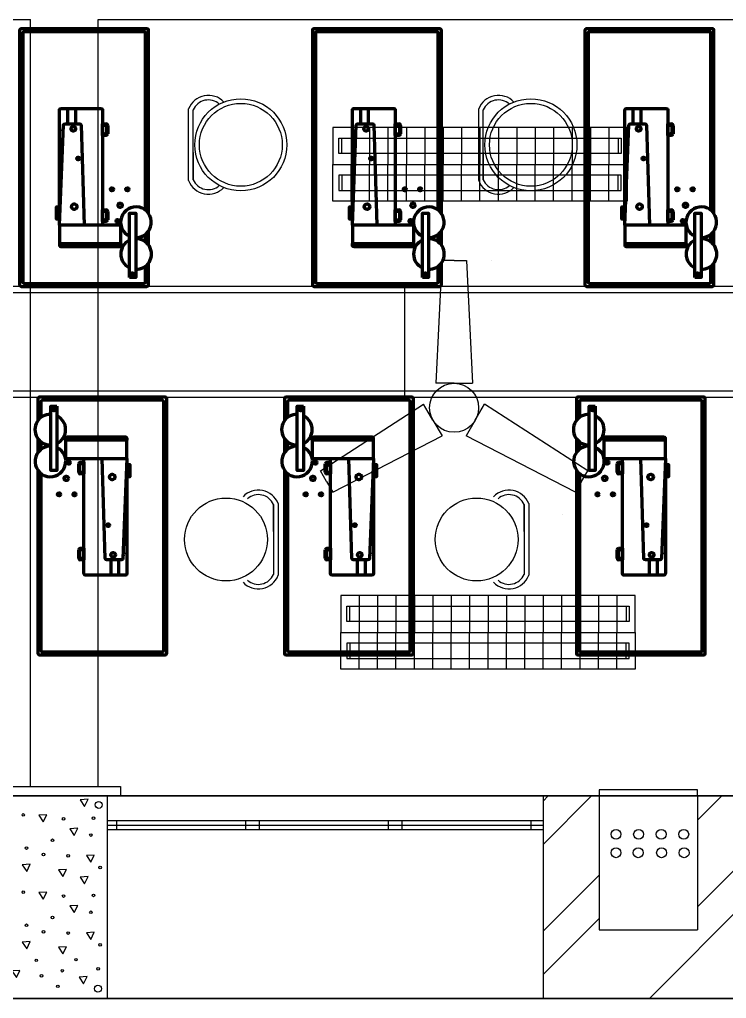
# Model space of a CAD drawing. Header units: inches. Extents: x 9 to 2198, y -380 to 182.
# Drawn here: x 264.4 to 379.6, y -309.1 to -149.6 of the extents above; entities that cross this region are included whole.
import ezdxf

# ---------------------------------------------------------------- set-up
doc = ezdxf.new("R2010")
doc.units = ezdxf.units.IN
doc.header["$MEASUREMENT"] = 0
for name, color, linetype in [('beam', 50, 'Continuous'), ('center table', 30, 'Continuous'), ('chairs', 100, 'Continuous'), ('electrical', 60, 'Continuous'), ('fans', 210, 'Continuous'), ('machines', 21, 'Continuous'), ('outer wall', 10, 'Continuous'), ('pillar hatching', 40, 'Continuous'), ('tubelights', 201, 'Continuous')]:
    doc.layers.add(name, color=color, linetype=linetype)

# ---------------------------------------------------------------- blocks, each defined once
blk = doc.blocks.new('*U38')
at = {"layer": 'fans'}
for p, q in [((-3.57, 10), (-4.57, -10)), ((-1.57, 10), (-3.57, 10)), ((-1.57, 10), (-1.57, 10)), ((-1.57, 10), (-1.57, 10)), ((-1.57, 10), (-1.57, 10)), ((-1.57, 10), (-1.57, 10)), ((-1.57, 10), (0.43, 10)), ((0.43, 10), (1.43, -10)), ((4.57, 10), (4.57, 10)), ((-1.57, -10), (-4.57, -10)), ((-1.57, -10), (1.43, -10))]:
    blk.add_line(p, q, dxfattribs=at)
blk = doc.blocks.new('*U39')
at = {"layer": 'fans', "color": 0, "linetype": 'ByBlock', "lineweight": -2, "transparency": 16777216}
blk.add_blockref('*U38', (1152.58, 51.52), dxfattribs=at)
for p, rotation in [((1138.1, 31.88), 120), ((1162.34, 29.16), 239.9999999999999)]:
    blk.add_blockref('*U38', p, dxfattribs=dict(at, rotation=rotation))
blk = doc.blocks.new('TUBELIGHT')
for p, q in [((2377.8, 620.73), (2329.8, 620.73)), ((2329.8, 620.73), (2329.8, 614.73)), ((2332.8, 620.73), (2332.8, 614.73)), ((2335.8, 620.73), (2335.8, 614.73)), ((2338.8, 620.73), (2338.8, 614.73)), ((2341.8, 620.73), (2341.8, 614.73)), ((2344.8, 620.73), (2344.8, 614.73)), ((2347.8, 620.73), (2347.8, 614.73)), ((2350.8, 620.73), (2350.8, 614.73)), ((2353.8, 620.73), (2353.8, 614.73)), ((2356.8, 620.73), (2356.8, 614.73)), ((2359.8, 620.73), (2359.8, 614.73)), ((2362.8, 620.73), (2362.8, 614.73)), ((2365.8, 620.73), (2365.8, 614.73)), ((2368.8, 620.73), (2368.8, 614.73)), ((2371.8, 620.73), (2371.8, 614.73)), ((2374.8, 620.73), (2374.8, 614.73)), ((2377.8, 614.73), (2377.8, 620.73)), ((2330.8, 618.98), (2376.8, 618.98)), ((2330.8, 616.48), (2330.8, 618.98)), ((2331.3, 616.48), (2331.3, 618.98)), ((2376.3, 618.98), (2376.3, 616.48)), ((2376.8, 618.98), (2376.8, 616.48)), ((2376.8, 616.48), (2330.8, 616.48)), ((2329.8, 614.73), (2377.8, 614.73)), ((2329.8, 608.73), (2329.8, 614.73)), ((2332.8, 608.73), (2332.8, 614.73)), ((2335.8, 608.73), (2335.8, 614.73)), ((2338.8, 608.73), (2338.8, 614.73)), ((2341.8, 608.73), (2341.8, 614.73)), ((2344.8, 608.73), (2344.8, 614.73)), ((2347.8, 608.73), (2347.8, 614.73)), ((2350.8, 608.73), (2350.8, 614.73)), ((2353.8, 608.73), (2353.8, 614.73)), ((2356.8, 608.73), (2356.8, 614.73)), ((2359.8, 608.73), (2359.8, 614.73)), ((2362.8, 608.73), (2362.8, 614.73)), ((2365.8, 608.73), (2365.8, 614.73)), ((2368.8, 608.73), (2368.8, 614.73)), ((2371.8, 608.73), (2371.8, 614.73)), ((2374.8, 608.73), (2374.8, 614.73)), ((2377.8, 614.73), (2377.8, 608.73)), ((2376.8, 612.98), (2330.8, 612.98)), ((2330.8, 612.98), (2330.8, 610.48)), ((2331.3, 612.98), (2331.3, 610.48)), ((2376.3, 610.48), (2376.3, 612.98)), ((2376.8, 610.48), (2376.8, 612.98)), ((2330.8, 610.48), (2376.8, 610.48)), ((2377.8, 608.73), (2329.8, 608.73))]:
    blk.add_line(p, q)

msp = doc.modelspace()

# ---------------------------------------------------------------- linework, layer by layer
at = {"layer": 'beam'}
for p, q in [((150.19477, -149.55658), (266.19477, -149.55658)), ((266.19477, -274.52807), (266.19477, -149.55658)), ((277.19477, -149.55658), (393.19477, -149.55658)), ((277.19477, -274.52807), (277.19477, -149.55658)), ((266.19477, -276.05658), (266.19477, -276.02807)), ((277.19477, -276.05658), (277.19477, -276.02807))]:
    msp.add_line(p, q, dxfattribs=at)
at = {"layer": 'center table'}
for p, q in [((709.19477, -193.05658), (136.19477, -193.05658)), ((709.19477, -194.05658), (136.19477, -194.05658)), ((327.19477, -211.05658), (327.19477, -193.05658)), ((136.19477, -210.05658), (709.19477, -210.05658)), ((136.19477, -211.05658), (709.19477, -211.05658))]:
    msp.add_line(p, q, dxfattribs=at)
at = {"layer": 'chairs', "linetype": 'ByBlock'}
for p, q in [((291.94947, -175.79992), (291.94947, -164.12129)), ((292.69947, -175.65413), (292.69947, -164.26708)), ((339.21315, -175.79992), (339.21315, -164.12129)), ((339.96315, -175.65413), (339.96315, -164.26708)), ((292.69947, -171.23863), (292.69947, -175.65413)), ((339.96315, -171.23863), (339.96315, -175.65413)), ((305.78015, -232.99527), (305.78015, -228.57977)), ((305.78015, -228.57977), (305.78015, -239.96682)), ((306.53015, -228.43398), (306.53015, -240.11261)), ((346.61342, -232.99527), (346.61342, -228.57977)), ((346.61342, -228.57977), (346.61342, -239.96682)), ((347.36342, -228.43398), (347.36342, -240.11261))]:
    msp.add_line(p, q, dxfattribs=at)
for centre, radius in [((300.44714, -169.9606), 7.5), ((347.71082, -169.9606), 7.5), ((300.44714, -169.9606), 6.75), ((347.71082, -169.9606), 6.75), ((298.03248, -234.2733), 6.75), ((338.86575, -234.2733), 6.75)]:
    msp.add_circle(centre, radius, dxfattribs=at)
for centre, radius, start, end in [((295.16386, -165.33658), 3.43646, 43.0339046, 159.2895399), ((295.16386, -165.33658), 2.68646, 48.4094874, 156.5400873), ((342.42754, -165.33658), 3.43646, 43.0339046, 159.2895399), ((342.42754, -165.33658), 2.68646, 48.4094874, 156.5400873), ((295.16386, -174.58463), 3.43646, 200.7104601, 316.9660954), ((295.16386, -174.58463), 2.68646, 203.4599127, 311.5905126), ((342.42754, -174.58463), 3.43646, 200.7104601, 316.9660954), ((342.42754, -174.58463), 2.68646, 203.4599127, 311.5905126), ((303.31576, -229.64927), 3.43646, 20.7104601, 136.9660954), ((344.14903, -229.64927), 3.43646, 20.7104601, 136.9660954), ((303.31576, -229.64927), 2.68646, 23.4599127, 131.5905126), ((344.14903, -229.64927), 2.68646, 23.4599127, 131.5905126), ((303.31576, -238.89732), 3.43646, 223.0339046, 339.2895399), ((303.31576, -238.89732), 2.68646, 228.4094874, 336.5400873), ((344.14903, -238.89732), 3.43646, 223.0339046, 339.2895399), ((344.14903, -238.89732), 2.68646, 228.4094874, 336.5400873)]:
    msp.add_arc(centre, radius, start, end, dxfattribs=at)
at = {"layer": 'electrical'}
for p, q in [((358.85791, -276.07232), (358.85181, -297.87336)), ((374.85965, -276.0768), (358.85791, -276.07232)), ((374.85965, -276.04455), (374.85965, -297.86812)), ((358.85181, -297.87336), (374.8596, -297.87784)), ((374.8596, -297.86792), (374.8596, -297.87779)), ((374.8596, -297.87778), (374.8596, -297.87784))]:
    msp.add_line(p, q, dxfattribs=at)
for points in [[(280.82011, -276.02807), (262.32011, -276.02807), (262.32011, -274.52807), (280.82011, -274.52807)], [(358.85965, -276.04455), (374.85965, -276.04455), (374.85965, -275.04455), (358.85965, -275.04455)]]:
    msp.add_lwpolyline(points, close=True, dxfattribs=at)
for centre in [(361.58515, -282.31131), (365.26329, -282.31234), (368.94142, -282.31338), (372.61956, -282.31441), (361.58431, -285.31701), (365.19557, -285.31802), (369.00746, -285.31909), (372.68559, -285.32012)]:
    msp.add_circle(centre, 0.80473, dxfattribs=at)
at = {"layer": 'fans'}
msp.add_circle((335.19477, -212.80658), 4, dxfattribs=at)
at = {"layer": 'machines', "linetype": 'ByBlock', "lineweight": 100}
for p, q in [((272.20999, -164.04104), (272.20999, -166.54027)), ((273.48972, -164.03007), (273.48972, -166.54027)), ((319.92318, -164.04104), (319.92318, -166.54027)), ((321.20291, -164.03007), (321.20291, -166.54027)), ((364.33002, -164.04104), (364.33002, -166.54027)), ((365.60975, -164.03007), (365.60975, -166.54027)), ((271.52778, -167.42935), (271.30662, -167.46098)), ((271.30662, -167.68761), (271.30662, -167.46098)), ((277.89667, -166.54459), (278.51381, -166.54459)), ((277.89667, -168.42808), (277.89667, -166.54459)), ((277.89667, -166.74459), (278.31381, -166.74459)), ((278.56381, -166.99459), (278.56381, -167.97808)), ((278.76381, -166.79459), (278.76381, -168.17808)), ((319.24098, -167.42935), (319.01982, -167.46098)), ((319.01982, -167.68761), (319.01982, -167.46098)), ((325.60987, -166.54459), (326.22701, -166.54459)), ((325.60987, -168.42808), (325.60987, -166.54459)), ((325.60987, -166.74459), (326.02701, -166.74459)), ((326.27701, -166.99459), (326.27701, -167.97808)), ((326.47701, -166.79459), (326.47701, -168.17808)), ((363.64782, -167.42935), (363.42665, -167.46098)), ((363.42665, -167.68761), (363.42665, -167.46098)), ((370.0167, -166.54459), (370.63385, -166.54459)), ((370.0167, -168.42808), (370.0167, -166.54459)), ((370.0167, -166.74459), (370.43385, -166.74459)), ((370.68385, -166.99459), (370.68385, -167.97808)), ((370.88385, -166.79459), (370.88385, -168.17808)), ((271.30662, -167.68761), (271.52778, -167.68761)), ((278.31381, -168.22808), (277.89667, -168.22808)), ((278.51381, -168.42808), (277.89667, -168.42808)), ((319.01982, -167.68761), (319.24098, -167.68761)), ((326.02701, -168.22808), (325.60987, -168.22808)), ((326.22701, -168.42808), (325.60987, -168.42808)), ((363.42665, -167.68761), (363.64782, -167.68761)), ((370.43385, -168.22808), (370.0167, -168.22808)), ((370.63385, -168.42808), (370.0167, -168.42808)), ((277.89667, -180.55921), (278.51381, -180.55921)), ((277.89667, -182.44269), (277.89667, -180.55921)), ((277.89667, -180.75921), (278.31381, -180.75921)), ((278.56381, -181.00921), (278.56381, -181.99269)), ((278.76381, -180.80921), (278.76381, -182.19269)), ((325.60987, -180.55921), (326.22701, -180.55921)), ((325.60987, -182.44269), (325.60987, -180.55921)), ((325.60987, -180.75921), (326.02701, -180.75921)), ((326.27701, -181.00921), (326.27701, -181.99269)), ((326.47701, -180.80921), (326.47701, -182.19269)), ((370.0167, -180.55921), (370.63385, -180.55921)), ((370.0167, -182.44269), (370.0167, -180.55921)), ((370.0167, -180.75921), (370.43385, -180.75921)), ((370.68385, -181.00921), (370.68385, -181.99269)), ((370.88385, -180.80921), (370.88385, -182.19269)), ((278.31381, -182.24269), (277.89667, -182.24269)), ((278.51381, -182.44269), (277.89667, -182.44269)), ((326.02701, -182.24269), (325.60987, -182.24269)), ((326.22701, -182.44269), (325.60987, -182.44269)), ((370.43385, -182.24269), (370.0167, -182.24269)), ((370.63385, -182.44269), (370.0167, -182.44269)), ((274.27814, -221.68675), (274.89528, -221.68675)), ((274.89528, -221.68675), (274.89528, -223.57023)), ((314.4631, -221.68675), (315.08024, -221.68675)), ((315.08024, -221.68675), (315.08024, -223.57023)), ((362.0191, -221.68675), (362.63624, -221.68675)), ((362.63624, -221.68675), (362.63624, -223.57023)), ((274.02814, -223.32023), (274.02814, -221.93675)), ((274.22814, -223.12023), (274.22814, -222.13675)), ((274.47814, -221.88675), (274.89528, -221.88675)), ((314.2131, -223.32023), (314.2131, -221.93675)), ((314.4131, -223.12023), (314.4131, -222.13675)), ((314.6631, -221.88675), (315.08024, -221.88675)), ((361.7691, -223.32023), (361.7691, -221.93675)), ((361.9691, -223.12023), (361.9691, -222.13675)), ((362.2191, -221.88675), (362.63624, -221.88675)), ((274.89528, -223.57023), (274.27814, -223.57023)), ((274.89528, -223.37023), (274.47814, -223.37023)), ((315.08024, -223.57023), (314.4631, -223.57023)), ((315.08024, -223.37023), (314.6631, -223.37023)), ((362.63624, -223.57023), (362.0191, -223.57023)), ((362.63624, -223.37023), (362.2191, -223.37023)), ((274.02814, -237.33484), (274.02814, -235.95136)), ((274.27814, -235.70136), (274.89528, -235.70136)), ((274.47814, -235.90136), (274.89528, -235.90136)), ((274.89528, -235.70136), (274.89528, -237.58484)), ((314.2131, -237.33484), (314.2131, -235.95136)), ((314.4631, -235.70136), (315.08024, -235.70136)), ((314.6631, -235.90136), (315.08024, -235.90136)), ((315.08024, -235.70136), (315.08024, -237.58484)), ((361.7691, -237.33484), (361.7691, -235.95136)), ((362.0191, -235.70136), (362.63624, -235.70136)), ((362.2191, -235.90136), (362.63624, -235.90136)), ((362.63624, -235.70136), (362.63624, -237.58484)), ((274.22814, -237.13484), (274.22814, -236.15136)), ((274.89528, -237.58484), (274.27814, -237.58484)), ((274.89528, -237.38484), (274.47814, -237.38484)), ((279.30224, -240.09937), (279.30224, -237.58917)), ((280.58197, -240.0884), (280.58197, -237.58917)), ((281.48533, -236.44183), (281.26417, -236.44183)), ((281.26417, -236.70008), (281.48533, -236.66846)), ((281.48533, -236.44183), (281.48533, -236.66846)), ((314.4131, -237.13484), (314.4131, -236.15136)), ((315.08024, -237.58484), (314.4631, -237.58484)), ((315.08024, -237.38484), (314.6631, -237.38484)), ((319.4872, -240.09937), (319.4872, -237.58917)), ((320.76692, -240.0884), (320.76692, -237.58917)), ((321.67029, -236.44183), (321.44913, -236.44183)), ((321.44913, -236.70008), (321.67029, -236.66846)), ((321.67029, -236.44183), (321.67029, -236.66846)), ((361.9691, -237.13484), (361.9691, -236.15136)), ((362.63624, -237.58484), (362.0191, -237.58484)), ((362.63624, -237.38484), (362.2191, -237.38484)), ((367.0432, -240.09937), (367.0432, -237.58917)), ((368.32293, -240.0884), (368.32293, -237.58917)), ((369.22629, -236.44183), (369.00513, -236.44183)), ((369.00513, -236.70008), (369.22629, -236.66846)), ((369.22629, -236.44183), (369.22629, -236.66846))]:
    msp.add_line(p, q, dxfattribs=at)
for points in [[(285.40876, -181.14488), (285.40876, -151.29027, 0.414213562), (285.15876, -151.04027), (264.65876, -151.04027, 0.414213562), (264.40876, -151.29027), (264.40876, -192.79027, 0.414213562), (264.65876, -193.04027), (285.15876, -193.04027, 0.414213562), (285.40876, -192.79027), (285.40876, -189.23137)], [(333.12195, -181.14488), (333.12195, -151.29027, 0.414213562), (332.87195, -151.04027), (312.37195, -151.04027, 0.414213562), (312.12195, -151.29027), (312.12195, -192.79027, 0.414213562), (312.37195, -193.04027), (332.87195, -193.04027, 0.414213562), (333.12195, -192.79027), (333.12195, -189.23137)], [(377.52879, -181.14488), (377.52879, -151.29027, 0.414213562), (377.27879, -151.04027), (356.77879, -151.04027, 0.414213562), (356.52879, -151.29027), (356.52879, -192.79027, 0.414213562), (356.77879, -193.04027), (377.27879, -193.04027, 0.414213562), (377.52879, -192.79027), (377.52879, -189.23137)], [(284.90876, -180.6174), (284.90876, -151.79027, 0.414213562), (284.65876, -151.54027), (265.15876, -151.54027, 0.414213562), (264.90876, -151.79027), (264.90876, -192.29027, 0.414213562), (265.15876, -192.54027), (284.65876, -192.54027, 0.414213562), (284.90876, -192.29027), (284.90876, -189.74297)], [(332.62195, -180.6174), (332.62195, -151.79027, 0.414213562), (332.37195, -151.54027), (312.87195, -151.54027, 0.414213562), (312.62195, -151.79027), (312.62195, -192.29027, 0.414213562), (312.87195, -192.54027), (332.37195, -192.54027, 0.414213562), (332.62195, -192.29027), (332.62195, -189.74297)], [(377.02879, -180.6174), (377.02879, -151.79027, 0.414213562), (376.77879, -151.54027), (357.27879, -151.54027, 0.414213562), (357.02879, -151.79027), (357.02879, -192.29027, 0.414213562), (357.27879, -192.54027), (376.77879, -192.54027, 0.414213562), (377.02879, -192.29027), (377.02879, -189.74297)], [(267.3832, -222.98456), (267.3832, -252.83917, 0.414213562), (267.6332, -253.08917), (288.1332, -253.08917, 0.414213562), (288.3832, -252.83917), (288.3832, -211.33917, 0.414213562), (288.1332, -211.08917), (267.6332, -211.08917, 0.414213562), (267.3832, -211.33917), (267.3832, -214.89807)], [(267.8832, -223.51204), (267.8832, -252.33917, 0.414213562), (268.1332, -252.58917), (287.6332, -252.58917, 0.414213562), (287.8832, -252.33917), (287.8832, -211.83917, 0.414213562), (287.6332, -211.58917), (268.1332, -211.58917, 0.414213562), (267.8832, -211.83917), (267.8832, -214.38647)], [(307.56816, -222.98456), (307.56816, -252.83917, 0.414213562), (307.81816, -253.08917), (328.31816, -253.08917, 0.414213562), (328.56816, -252.83917), (328.56816, -211.33917, 0.414213562), (328.31816, -211.08917), (307.81816, -211.08917, 0.414213562), (307.56816, -211.33917), (307.56816, -214.89807)], [(308.06816, -223.51204), (308.06816, -252.33917, 0.414213562), (308.31816, -252.58917), (327.81816, -252.58917, 0.414213562), (328.06816, -252.33917), (328.06816, -211.83917, 0.414213562), (327.81816, -211.58917), (308.31816, -211.58917, 0.414213562), (308.06816, -211.83917), (308.06816, -214.38647)], [(355.12416, -222.98456), (355.12416, -252.83917, 0.414213562), (355.37416, -253.08917), (375.87416, -253.08917, 0.414213562), (376.12416, -252.83917), (376.12416, -211.33917, 0.414213562), (375.87416, -211.08917), (355.37416, -211.08917, 0.414213562), (355.12416, -211.33917), (355.12416, -214.89807)], [(355.62416, -223.51204), (355.62416, -252.33917, 0.414213562), (355.87416, -252.58917), (375.37416, -252.58917, 0.414213562), (375.62416, -252.33917), (375.62416, -211.83917, 0.414213562), (375.37416, -211.58917), (355.87416, -211.58917, 0.414213562), (355.62416, -211.83917), (355.62416, -214.38647)]]:
    msp.add_lwpolyline(points, format="xyb", dxfattribs=at)
for points in [[(270.90876, -183.04027), (270.90876, -164.29027, -0.414213562), (271.15876, -164.04027), (277.65876, -164.04027, -0.414213562), (277.90876, -164.29027), (277.90876, -183.04027)], [(318.62195, -183.04027), (318.62195, -164.29027, -0.414213562), (318.87195, -164.04027), (325.37195, -164.04027, -0.414213562), (325.62195, -164.29027), (325.62195, -183.04027)], [(363.02879, -183.04027), (363.02879, -164.29027, -0.414213562), (363.27879, -164.04027), (369.77879, -164.04027, -0.414213562), (370.02879, -164.29027), (370.02879, -183.04027)], [(270.90876, -183.04027), (271.55638, -166.78032, -0.402601402), (271.80618, -166.54027), (274.17051, -166.54027, -0.405445019), (274.42039, -166.78276), (274.90876, -183.04027)], [(318.62195, -183.04027), (319.26958, -166.78032, -0.402601402), (319.51938, -166.54027), (321.8837, -166.54027, -0.405445019), (322.13359, -166.78276), (322.62195, -183.04027)], [(363.02879, -183.04027), (363.67642, -166.78032, -0.402601402), (363.92622, -166.54027), (366.29054, -166.54027, -0.405445019), (366.54043, -166.78276), (367.02879, -183.04027)], [(270.90876, -183.04027), (270.90876, -186.04027), (280.90876, -186.04027), (280.90876, -183.29027, 0.414213562), (280.65876, -183.04027)], [(318.62195, -183.04027), (318.62195, -186.04027), (328.62195, -186.04027), (328.62195, -183.29027, 0.414213562), (328.37195, -183.04027)], [(363.02879, -183.04027), (363.02879, -186.04027), (373.02879, -186.04027), (373.02879, -183.29027, 0.414213562), (372.77879, -183.04027)], [(280.90876, -186.04027), (280.90876, -186.35276, -0.414213562), (280.65876, -186.60276), (271.1886, -186.60276, -0.414213562), (270.9386, -186.35276), (270.9386, -186.04027)], [(328.62195, -186.04027), (328.62195, -186.35276, -0.414213562), (328.37195, -186.60276), (318.9018, -186.60276, -0.414213562), (318.6518, -186.35276), (318.6518, -186.04027)], [(373.02879, -186.04027), (373.02879, -186.35276, -0.414213562), (372.77879, -186.60276), (363.30863, -186.60276, -0.414213562), (363.05863, -186.35276), (363.05863, -186.04027)], [(271.8832, -218.08917), (271.8832, -217.77668, -0.414213562), (272.1332, -217.52668), (281.60335, -217.52668, -0.414213562), (281.85335, -217.77668), (281.85335, -218.08917)], [(281.8832, -221.08917), (281.8832, -218.08917), (271.8832, -218.08917), (271.8832, -220.83917, 0.414213562), (272.1332, -221.08917)], [(312.06816, -218.08917), (312.06816, -217.77668, -0.414213562), (312.31816, -217.52668), (321.78831, -217.52668, -0.414213562), (322.03831, -217.77668), (322.03831, -218.08917)], [(322.06816, -221.08917), (322.06816, -218.08917), (312.06816, -218.08917), (312.06816, -220.83917, 0.414213562), (312.31816, -221.08917)], [(359.62416, -218.08917), (359.62416, -217.77668, -0.414213562), (359.87416, -217.52668), (369.34431, -217.52668, -0.414213562), (369.59431, -217.77668), (369.59431, -218.08917)], [(369.62416, -221.08917), (369.62416, -218.08917), (359.62416, -218.08917), (359.62416, -220.83917, 0.414213562), (359.87416, -221.08917)], [(281.8832, -221.08917), (281.8832, -239.83917, -0.414213562), (281.6332, -240.08917), (275.1332, -240.08917, -0.414213562), (274.8832, -239.83917), (274.8832, -221.08917)], [(281.8832, -221.08917), (281.23557, -237.34912, -0.402601402), (280.98577, -237.58917), (278.62145, -237.58917, -0.405445019), (278.37156, -237.34668), (277.8832, -221.08917)], [(322.06816, -221.08917), (322.06816, -239.83917, -0.414213562), (321.81816, -240.08917), (315.31816, -240.08917, -0.414213562), (315.06816, -239.83917), (315.06816, -221.08917)], [(322.06816, -221.08917), (321.42053, -237.34912, -0.402601402), (321.17073, -237.58917), (318.80641, -237.58917, -0.405445019), (318.55652, -237.34668), (318.06816, -221.08917)], [(369.62416, -221.08917), (369.62416, -239.83917, -0.414213562), (369.37416, -240.08917), (362.87416, -240.08917, -0.414213562), (362.62416, -239.83917), (362.62416, -221.08917)], [(369.62416, -221.08917), (368.97653, -237.34912, -0.402601402), (368.72673, -237.58917), (366.36241, -237.58917, -0.405445019), (366.11252, -237.34668), (365.62416, -221.08917)]]:
    msp.add_lwpolyline(points, format="xyb", close=True, dxfattribs=at)
for points in [[(270.90227, -180.08329), (270.90227, -182.07546), (270.42308, -182.07546), (270.42308, -180.08329)], [(318.61546, -180.08329), (318.61546, -182.07546), (318.13628, -182.07546), (318.13628, -180.08329)], [(363.0223, -180.08329), (363.0223, -182.07546), (362.54311, -182.07546), (362.54311, -180.08329)], [(270.90227, -180.71046), (270.90227, -181.92789), (270.45994, -181.92789), (270.45994, -180.71046)], [(282.32578, -191.57984), (282.32578, -181.07984), (283.32578, -181.07984), (283.32578, -191.57984)], [(282.32578, -191.57984), (282.32578, -181.07984), (283.32578, -181.07984), (283.32578, -191.57984)], [(318.61546, -180.71046), (318.61546, -181.92789), (318.17314, -181.92789), (318.17314, -180.71046)], [(330.03898, -191.57984), (330.03898, -181.07984), (331.03898, -181.07984), (331.03898, -191.57984)], [(330.03898, -191.57984), (330.03898, -181.07984), (331.03898, -181.07984), (331.03898, -191.57984)], [(363.0223, -180.71046), (363.0223, -181.92789), (362.57998, -181.92789), (362.57998, -180.71046)], [(374.44581, -191.57984), (374.44581, -181.07984), (375.44581, -181.07984), (375.44581, -191.57984)], [(374.44581, -191.57984), (374.44581, -181.07984), (375.44581, -181.07984), (375.44581, -191.57984)], [(270.46617, -212.5496), (270.46617, -223.0496), (269.46617, -223.0496), (269.46617, -212.5496)], [(270.46617, -212.5496), (270.46617, -223.0496), (269.46617, -223.0496), (269.46617, -212.5496)], [(310.65113, -212.5496), (310.65113, -223.0496), (309.65113, -223.0496), (309.65113, -212.5496)], [(310.65113, -212.5496), (310.65113, -223.0496), (309.65113, -223.0496), (309.65113, -212.5496)], [(358.20713, -212.5496), (358.20713, -223.0496), (357.20713, -223.0496), (357.20713, -212.5496)], [(358.20713, -212.5496), (358.20713, -223.0496), (357.20713, -223.0496), (357.20713, -212.5496)], [(281.88969, -224.04614), (281.88969, -222.05398), (282.36887, -222.05398), (282.36887, -224.04614)], [(281.88969, -223.41898), (281.88969, -222.20154), (282.33201, -222.20154), (282.33201, -223.41898)], [(322.07465, -224.04614), (322.07465, -222.05398), (322.55383, -222.05398), (322.55383, -224.04614)], [(322.07465, -223.41898), (322.07465, -222.20154), (322.51697, -222.20154), (322.51697, -223.41898)], [(369.63065, -224.04614), (369.63065, -222.05398), (370.10983, -222.05398), (370.10983, -224.04614)], [(369.63065, -223.41898), (369.63065, -222.20154), (370.07297, -222.20154), (370.07297, -223.41898)]]:
    msp.add_lwpolyline(points, close=True, dxfattribs=at)
for points in [[(284.90876, -185.77256), (284.90876, -184.5481)], [(285.40876, -186.28416), (285.40876, -184.02062)], [(332.62195, -185.77256), (332.62195, -184.5481)], [(333.12195, -186.28416), (333.12195, -184.02062)], [(377.02879, -185.77256), (377.02879, -184.5481)], [(377.52879, -186.28416), (377.52879, -184.02062)], [(267.3832, -217.84528), (267.3832, -220.10882)], [(267.8832, -218.35688), (267.8832, -219.58134)], [(307.56816, -217.84528), (307.56816, -220.10882)], [(308.06816, -218.35688), (308.06816, -219.58134)], [(355.12416, -217.84528), (355.12416, -220.10882)], [(355.62416, -218.35688), (355.62416, -219.58134)]]:
    msp.add_lwpolyline(points, dxfattribs=at)
for centre, radius in [((273.15076, -167.35558), 0.36505), ((320.86395, -167.35558), 0.36505), ((365.27079, -167.35558), 0.36505), ((273.96168, -172.18842), 0.2361), ((321.67488, -172.18842), 0.2361), ((366.08172, -172.18842), 0.2361), ((279.45215, -177.20802), 0.24787), ((281.96063, -177.20802), 0.24787), ((327.16535, -177.20802), 0.24787), ((329.67383, -177.20802), 0.24787), ((371.57218, -177.20802), 0.24787), ((374.08066, -177.20802), 0.24787), ((273.29819, -180.0464), 0.44407), ((280.78577, -179.80953), 0.34337), ((321.01139, -180.0464), 0.44407), ((328.49897, -179.80953), 0.34337), ((365.41822, -180.0464), 0.44407), ((372.9058, -179.80953), 0.34337), ((280.37299, -182.37931), 0.24787), ((328.08618, -182.37931), 0.24787), ((372.49302, -182.37931), 0.24787), ((282.74802, -191.08442), 0.26374), ((282.74802, -191.08442), 0.26374), ((330.46122, -191.08442), 0.26374), ((330.46122, -191.08442), 0.26374), ((374.86805, -191.08442), 0.26374), ((374.86805, -191.08442), 0.26374), ((270.04393, -213.04501), 0.26374), ((270.04393, -213.04501), 0.26374), ((310.22889, -213.04501), 0.26374), ((310.22889, -213.04501), 0.26374), ((357.78489, -213.04501), 0.26374), ((357.78489, -213.04501), 0.26374), ((272.41897, -221.75013), 0.24787), ((312.60393, -221.75013), 0.24787), ((360.15993, -221.75013), 0.24787), ((272.00618, -224.31991), 0.34337), ((279.49376, -224.08304), 0.44407), ((312.19114, -224.31991), 0.34337), ((319.67872, -224.08304), 0.44407), ((359.74714, -224.31991), 0.34337), ((367.23472, -224.08304), 0.44407), ((270.83132, -226.92142), 0.24787), ((273.3398, -226.92142), 0.24787), ((311.01628, -226.92142), 0.24787), ((313.52476, -226.92142), 0.24787), ((358.57228, -226.92142), 0.24787), ((361.08076, -226.92142), 0.24787), ((278.83027, -231.94102), 0.2361), ((319.01523, -231.94102), 0.2361), ((366.57123, -231.94102), 0.2361), ((279.6412, -236.77386), 0.36505), ((319.82616, -236.77386), 0.36505), ((367.38216, -236.77386), 0.36505)]:
    msp.add_circle(centre, radius, dxfattribs=at)
for centre, radius, start, end in [((278.31381, -166.99459), 0.25, 0, 90), ((278.51381, -166.79459), 0.25, 0, 90), ((326.02701, -166.99459), 0.25, 0, 90), ((326.22701, -166.79459), 0.25, 0, 90), ((370.43385, -166.99459), 0.25, 0, 90), ((370.63385, -166.79459), 0.25, 0, 90), ((278.31381, -167.97808), 0.25, 270, 0), ((278.51381, -168.17808), 0.25, 270, 0), ((326.02701, -167.97808), 0.25, 270, 0), ((326.22701, -168.17808), 0.25, 270, 0), ((370.43385, -167.97808), 0.25, 270, 0), ((370.63385, -168.17808), 0.25, 270, 0), ((283.36363, -182.58275), 2.5, 269.1324235, 245.4717745), ((331.07683, -182.58275), 2.5, 269.1324235, 245.4717745), ((375.48367, -182.58275), 2.5, 269.1324235, 245.4717745), ((278.31381, -181.00921), 0.25, 0, 90), ((278.51381, -180.80921), 0.25, 0, 90), ((326.02701, -181.00921), 0.25, 0, 90), ((326.22701, -180.80921), 0.25, 0, 90), ((370.43385, -181.00921), 0.25, 0, 90), ((370.63385, -180.80921), 0.25, 0, 90), ((278.31381, -181.99269), 0.25, 270, 0), ((278.51381, -182.19269), 0.25, 270, 0), ((326.02701, -181.99269), 0.25, 270, 0), ((326.22701, -182.19269), 0.25, 270, 0), ((370.43385, -181.99269), 0.25, 270, 0), ((370.63385, -182.19269), 0.25, 270, 0), ((283.38923, -187.75777), 2.5, 115.1747027, 244.8252973), ((283.38923, -187.75777), 2.5, 268.5456897, 91.4543103), ((331.10243, -187.75777), 2.5, 115.1747027, 244.8252973), ((331.10243, -187.75777), 2.5, 268.5456897, 91.4543103), ((375.50926, -187.75777), 2.5, 115.1747027, 244.8252973), ((375.50926, -187.75777), 2.5, 268.5456897, 91.4543103), ((269.40272, -216.37167), 2.5, 88.5456897, 271.4543103), ((269.40272, -216.37167), 2.5, 295.1747027, 64.8252973), ((309.58768, -216.37167), 2.5, 88.5456897, 271.4543103), ((309.58768, -216.37167), 2.5, 295.1747027, 64.8252973), ((357.14368, -216.37167), 2.5, 88.5456897, 271.4543103), ((357.14368, -216.37167), 2.5, 295.1747027, 64.8252973), ((269.42832, -221.54669), 2.5, 89.1324235, 65.4717745), ((309.61328, -221.54669), 2.5, 89.1324235, 65.4717745), ((357.16928, -221.54669), 2.5, 89.1324235, 65.4717745), ((274.27814, -221.93675), 0.25, 90, 180), ((314.4631, -221.93675), 0.25, 90, 180), ((362.0191, -221.93675), 0.25, 90, 180), ((274.47814, -222.13675), 0.25, 90, 180), ((274.47814, -223.12023), 0.25, 180, 270), ((314.6631, -222.13675), 0.25, 90, 180), ((314.6631, -223.12023), 0.25, 180, 270), ((362.2191, -222.13675), 0.25, 90, 180), ((362.2191, -223.12023), 0.25, 180, 270), ((274.27814, -223.32023), 0.25, 180, 270), ((314.4631, -223.32023), 0.25, 180, 270), ((362.0191, -223.32023), 0.25, 180, 270), ((274.27814, -235.95136), 0.25, 90, 180), ((274.47814, -236.15136), 0.25, 90, 180), ((314.4631, -235.95136), 0.25, 90, 180), ((314.6631, -236.15136), 0.25, 90, 180), ((362.0191, -235.95136), 0.25, 90, 180), ((362.2191, -236.15136), 0.25, 90, 180), ((274.27814, -237.33484), 0.25, 180, 270), ((274.47814, -237.13484), 0.25, 180, 270), ((314.4631, -237.33484), 0.25, 180, 270), ((314.6631, -237.13484), 0.25, 180, 270), ((362.0191, -237.33484), 0.25, 180, 270), ((362.2191, -237.13484), 0.25, 180, 270)]:
    msp.add_arc(centre, radius, start, end, dxfattribs=at)
at = {"layer": 'outer wall'}
for p, q in [((791.19477, -276.05658), (9.19477, -276.05658)), ((183.69477, -276.05658), (384.19477, -276.05658)), ((278.69477, -276.05658), (278.69477, -309.05658)), ((349.69477, -276.05658), (349.69477, -309.05658)), ((278.69325, -280.05658), (349.69325, -280.05658)), ((278.69325, -280.05658), (278.69325, -281.55658)), ((280.19325, -280.05658), (280.19325, -281.55658)), ((301.19325, -280.05658), (301.19325, -281.55658)), ((303.44325, -280.05658), (303.44325, -281.55658)), ((324.44325, -280.05658), (324.44325, -281.55658)), ((326.69325, -280.05658), (326.69325, -281.55658)), ((347.69325, -280.05658), (347.69325, -281.55658)), ((278.69325, -280.80658), (349.69325, -280.80658)), ((278.69325, -281.55658), (349.69325, -281.55658)), ((791.19477, -309.05658), (9.19477, -309.05658)), ((9.19477, -309.05658), (791.19477, -309.05658))]:
    msp.add_line(p, q, dxfattribs=at)
at = {"layer": 'outer wall', "linetype": 'Continuous'}
for p, q in [((349.69477, -276.89744), (350.53564, -276.05658)), ((349.69477, -283.96851), (357.60671, -276.05658)), ((371.72949, -276.07593), (371.74885, -276.05658)), ((374.85965, -280.01683), (378.81991, -276.05658)), ((374.85965, -294.15897), (383.19477, -285.82385)), ((349.69477, -298.11065), (358.85431, -288.95112)), ((367.03312, -309.05658), (383.19477, -292.89492)), ((349.69477, -305.18171), (358.85232, -296.02416))]:
    msp.add_line(p, q, dxfattribs=at)
at = {"layer": 'pillar hatching'}
for points in [[(275.56981, -276.61546), (274.26908, -276.69417), (274.98762, -277.78128)], [(268.83886, -279.13647), (267.53813, -279.21518), (268.25667, -280.30229)], [(273.88708, -281.32134), (272.58635, -281.40006), (273.30488, -282.48717)], [(276.57946, -285.69109), (275.27872, -285.76981), (275.99726, -286.85692)], [(266.14649, -287.2037), (264.84575, -287.28242), (265.56429, -288.36953)], [(272.03607, -288.04404), (270.73534, -288.12275), (271.45387, -289.20986)], [(275.56981, -289.1963), (274.26908, -289.27502), (274.98762, -290.36213)], [(268.83886, -291.71731), (267.53813, -291.79603), (268.25667, -292.88314)], [(273.88708, -293.90219), (272.58635, -293.9809), (273.30488, -295.06801)], [(266.14649, -299.78454), (264.84575, -299.86326), (265.56429, -300.95037)], [(276.57946, -298.27194), (275.27872, -298.35065), (275.99726, -299.43776)], [(272.03607, -300.62488), (270.73534, -300.7036), (271.45387, -301.79071)], [(264.46375, -304.49043), (263.16302, -304.56914), (263.88155, -305.65625)], [(275.40154, -305.49883), (274.10081, -305.57755), (274.81935, -306.66466)]]:
    msp.add_lwpolyline(points, close=True, dxfattribs=at)
for centre, radius in [((277.30016, -277.51786), 0.56589), ((265.0093, -279.15981), 0.21161), ((271.57718, -279.79463), 0.21161), ((276.45014, -279.68883), 0.21161), ((276.02641, -282.43973), 0.21161), ((269.77631, -283.28616), 0.21161), ((265.53897, -284.55581), 0.21161), ((268.29324, -285.61384), 0.21161), ((272.31873, -285.82545), 0.21161), ((277.50949, -287.72992), 0.21161), ((265.0093, -291.74066), 0.21161), ((271.57718, -292.37548), 0.21161), ((276.45014, -292.26968), 0.21161), ((276.02641, -295.02057), 0.21161), ((269.77631, -295.86701), 0.21161), ((265.53897, -297.13665), 0.21161), ((268.29324, -298.19469), 0.21161), ((272.31873, -298.40629), 0.21161), ((277.50949, -300.31077), 0.21161), ((267.12797, -302.85006), 0.21161), ((273.58992, -302.74425), 0.21161), ((271.36532, -304.54292), 0.21161), ((277.19169, -304.22551), 0.21161), ((267.97544, -305.38935), 0.21161), ((270.62379, -307.08221), 0.21161), ((277.16405, -307.4682), 0.56589)]:
    msp.add_circle(centre, radius, dxfattribs=at)

# ---------------------------------------------------------------- block references
at = {"layer": 'fans'}
msp.add_blockref('*U39', (-815.81066, -250.32846), dxfattribs=at)
at = {"layer": 'tubelights'}
for p in [(-2014.38107, -787.87835), (-2013.07588, -864.13886)]:
    msp.add_blockref('TUBELIGHT', p, dxfattribs=at)

doc.saveas('drawing.dxf')
